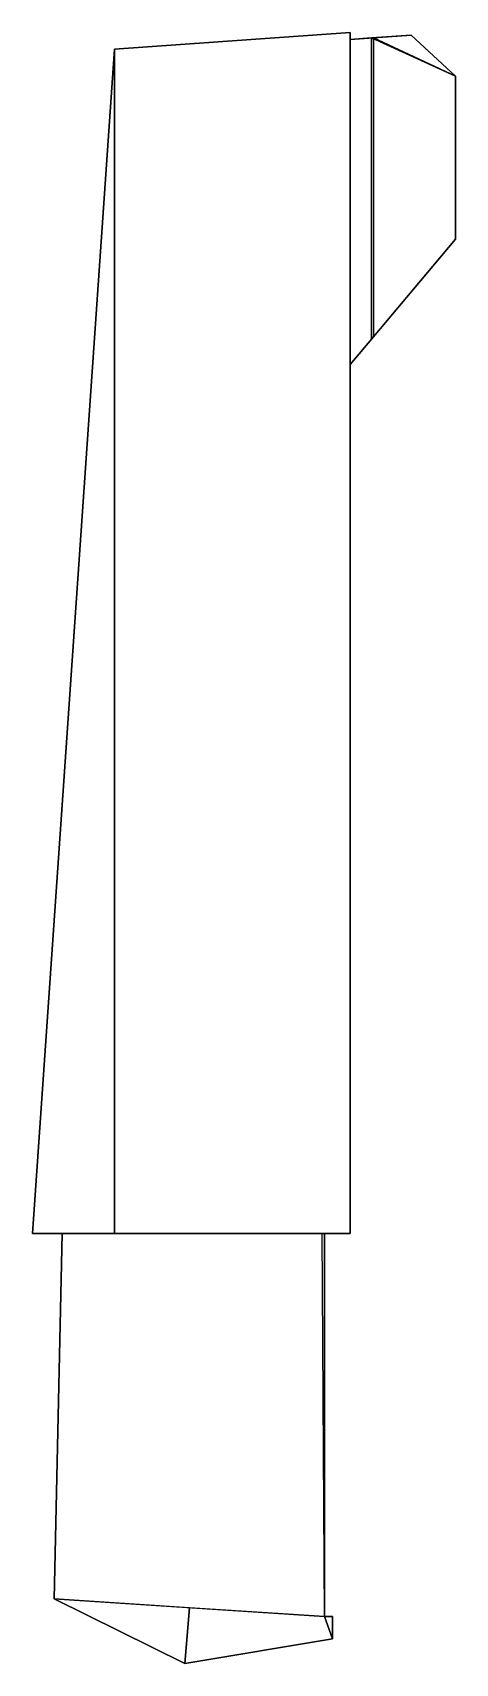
# Model space of a CAD drawing. Extents: x -15.4 to 5.1, y -48.8 to 30.3.
import ezdxf

# ---------------------------------------------------------------- set-up
doc = ezdxf.new("R2010")
doc.units = 0
doc.header["$MEASUREMENT"] = 0
doc.layers.add('AUXILIAR', color=1, linetype='CONTINUOUS')
doc.layers.add('PINO', color=3, linetype='CONTINUOUS')

msp = doc.modelspace()

# ---------------------------------------------------------------- linework, layer by layer
at = {"layer": 'AUXILIAR', "linetype": 'BYBLOCK'}
for points in [[(-11.42551, -27.96, 8.8), (0, -27.96, 8.8), (0, 30.34438, 8.8), (-11.42551, 29.54543, 8.8)], [(-11.42551, 29.54543, -8.8), (0, 30.34438, -8.8), (0, 30.34438, 8.8), (-11.42551, 29.54543, 8.8)], [(-11.42551, -27.96, -8.8), (0, -27.96, -8.8), (0, 30.34438, -8.8), (-11.42551, 29.54543, -8.8)], [(0, -27.96, -8.8), (0, -27.96, 8.8), (0, 30.34438, 8.8), (0, 30.34438, -8.8)], [(1.123956, 30.09547, 8.525), (1.031685, 30.08902, 9.125), (0, 30.01687, 8.8), (0, 30.01687, 8.170933)], [(0, 14.24, 8.170933), (0, 30.01687, 8.170933), (1.123956, 30.09547, 8.525), (1.123956, 15.57948, 8.525)], [(1.123956, 30.09547, -8.525), (1.031685, 30.08902, -9.125), (0, 30.01687, -8.8), (0, 30.01687, -8.170933)], [(0, 14.24, -8.170933), (0, 30.01687, -8.170933), (1.123956, 30.09547, -8.525), (1.123956, 15.57948, -8.525)], [(1.031685, 15.46951, 9.125), (0, 14.24, 8.8), (0, 30.01687, 8.8), (1.031685, 30.08902, 9.125)], [(1.031685, 15.46951, -9.125), (0, 14.24, -8.8), (0, 30.01687, -8.8), (1.031685, 30.08902, -9.125)], [(1.031685, 30.08902, 9.125), (2.960487, 30.22389, 9.125), (5.1, 28.22876, 9.125)], [(1.123956, 30.09547, 8.525), (2.960487, 30.22389, 8.525), (2.960487, 30.22389, 9.125), (1.031685, 30.08902, 9.125)], [(1.031685, 30.08902, -9.125), (2.960487, 30.22389, -9.125), (5.1, 28.22876, -9.125)], [(1.123956, 30.09547, -8.525), (2.960487, 30.22389, -8.525), (2.960487, 30.22389, -9.125), (1.031685, 30.08902, -9.125)], [(1.031685, 30.08902, 9.125), (5.1, 28.22876, 9.125), (5.1, 20.31794, 9.125), (1.031685, 15.46951, 9.125)], [(1.031685, 30.08902, -9.125), (5.1, 28.22876, -9.125), (5.1, 20.31794, -9.125), (1.031685, 15.46951, -9.125)], [(1.123956, 30.09547, 8.525), (5.1, 28.22876, 8.525), (2.960487, 30.22389, 8.525)], [(1.123956, 30.09547, -8.525), (5.1, 28.22876, -8.525), (2.960487, 30.22389, -8.525)], [(1.123956, 15.57948, 8.525), (5.1, 20.31794, 8.525), (5.1, 28.22876, 8.525), (1.123956, 30.09547, 8.525)], [(1.123956, 15.57948, -8.525), (5.1, 20.31794, -8.525), (5.1, 28.22876, -8.525), (1.123956, 30.09547, -8.525)], [(2.960487, 30.22389, 9.125), (5.1, 28.22876, 9.125), (5.1, 28.22876, 8.525), (2.960487, 30.22389, 8.525)], [(2.960487, 30.22389, -9.125), (5.1, 28.22876, -9.125), (5.1, 28.22876, -8.525), (2.960487, 30.22389, -8.525)], [(-15.4, -27.96, 7.4), (-11.42551, 29.54543, 7.4), (-11.42551, 29.54543, -7.4), (-15.4, -27.96, -7.4)], [(-15.4, -27.96, 7.4), (-11.42551, -27.96, 7.4), (-11.42551, 29.54543, 7.4)], [(-11.42551, 29.54543, -7.4), (-11.42551, -27.96, -7.4), (-15.4, -27.96, -7.4)], [(-11.42551, -27.96, 7.4), (-11.42551, -27.96, 8.8), (-11.42551, 29.54543, 8.8), (-11.42551, 29.54543, 7.4)], [(-11.42551, 29.54543, -8.8), (-11.42551, 29.54543, -7.4), (-11.42551, -27.96, -7.4), (-11.42551, -27.96, -8.8)], [(5.1, 28.22876, 8.525), (5.1, 28.22876, 9.125), (5.1, 20.31794, 9.125), (5.1, 20.31794, 8.525)], [(5.1, 28.22876, -8.525), (5.1, 28.22876, -9.125), (5.1, 20.31794, -9.125), (5.1, 20.31794, -8.525)], [(1.123956, 15.57948, 8.525), (5.1, 20.31794, 8.525), (5.1, 20.31794, 9.125), (1.031685, 15.46951, 9.125)], [(1.123956, 15.57948, -8.525), (5.1, 20.31794, -8.525), (5.1, 20.31794, -9.125), (1.031685, 15.46951, -9.125)], [(1.123956, 15.57948, 8.525), (1.031685, 15.46951, 9.125), (0, 14.24, 8.8), (0, 14.24, 8.170933)], [(1.123956, 15.57948, -8.525), (1.031685, 15.46951, -9.125), (0, 14.24, -8.8), (0, 14.24, -8.170933)], [(-15.4, -27.96, 7.4), (-11.42551, -27.96, 7.4), (-11.42551, -27.96, -7.4), (-15.4, -27.96, -7.4)], [(-11.42551, -27.96, 8.8), (0, -27.96, 8.8), (0, -27.96, -8.8), (-11.42551, -27.96, -8.8)]]:
    msp.add_3dface(points, dxfattribs=at)
at = {"layer": 'PINO', "linetype": 'BYBLOCK'}
for points in [[(-13.96305, -27.96, 6.7), (-14.34954, -45.69534, 6.7), (-1.25, -46.55, 6.7), (-1.25, -27.96, 6.7)], [(-14.34954, -45.69534, -6.7), (-14.34954, -45.69534, 6.7), (-13.96305, -27.96, 6.7), (-13.96305, -27.96, -6.7)], [(-13.96305, -27.96, -6.7), (-14.34954, -45.69534, -6.7), (-1.25, -46.55, -6.7), (-1.25, -27.96, -6.7)], [(-1.25, -46.55, -6.7), (-1.363271, -27.96, -6.7), (-1.25, -27.96, 6.7), (-1.25, -46.55, 6.7)], [(-8.016919, -48.82433, 6.7), (-7.79977, -46.12267, 6.7), (-14.34954, -45.69534, 6.7)], [(-8.016919, -48.82433, -6.7), (-8.016919, -48.82433, 6.7), (-14.34954, -45.69534, 6.7), (-14.34954, -45.69534, -6.7)], [(-8.016919, -48.82433, -6.7), (-7.79977, -46.12267, -6.7), (-14.34954, -45.69534, -6.7)], [(-8.016919, -48.82433, 6.7), (-0.85, -47.625, 6.7), (-1.25, -46.55, 6.7), (-7.79977, -46.12267, 6.7)], [(-8.016919, -48.82433, -6.7), (-0.85, -47.625, -6.7), (-1.25, -46.55, -6.7), (-7.79977, -46.12267, -6.7)], [(-0.85, -47.625, 6.7), (-0.85, -46.55, 6.7), (-1.25, -46.55, 6.7)], [(-0.85, -46.55, 6.7), (-1.25, -46.55, 6.7), (-1.25, -46.55, -6.7), (-0.85, -46.55, -6.7)], [(-0.85, -47.625, -6.7), (-0.85, -46.55, -6.7), (-1.25, -46.55, -6.7)], [(-0.85, -47.625, -6.7), (-0.85, -46.55, -6.7), (-0.85, -46.55, 6.7), (-0.85, -47.625, 6.7)], [(-0.85, -47.625, 6.7), (-8.016919, -48.82433, 6.7), (-8.016919, -48.82433, -6.7), (-0.85, -47.625, -6.7)]]:
    msp.add_3dface(points, dxfattribs=at)

doc.saveas('drawing.dxf')
